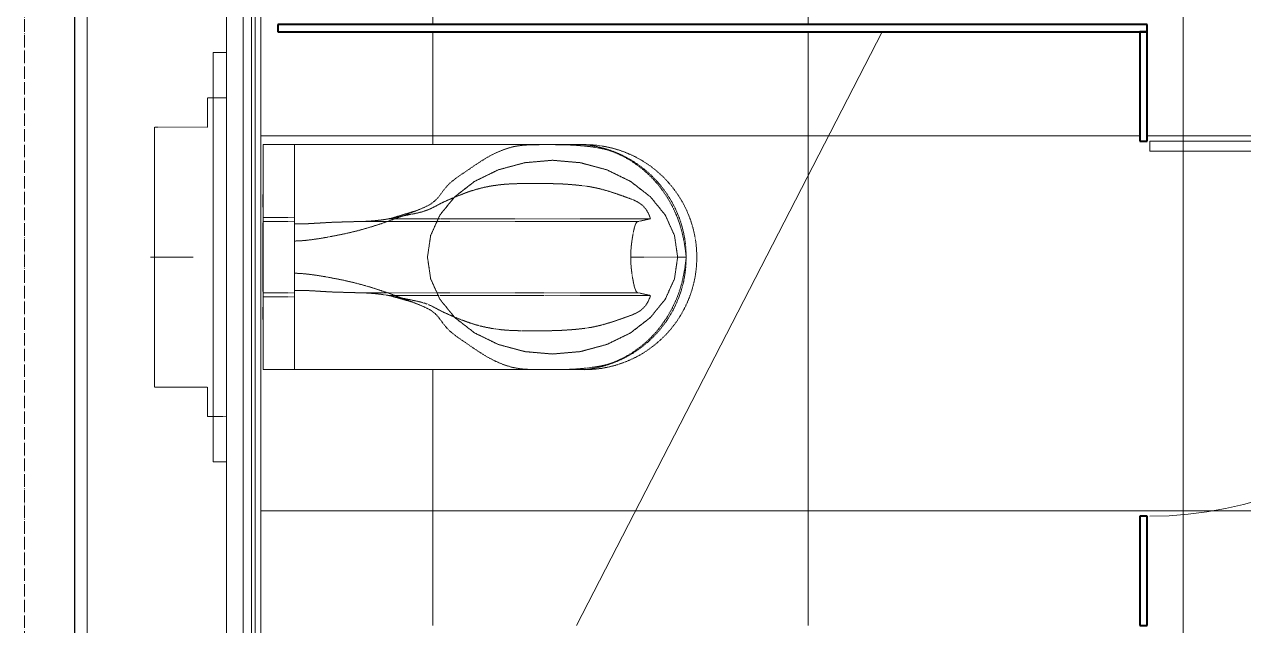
# Model space of a CAD drawing. Header units: millimetres. Extents: x -10915 to 62537, y -37640 to 44223.
# Drawn here: x 7150 to 9099, y 15952 to 16914 of the extents above; entities that cross this region are included whole.
import ezdxf

# ---------------------------------------------------------------- set-up
doc = ezdxf.new("R2010")
doc.units = ezdxf.units.MM
doc.linetypes.add('200_ШТРИХ_ш1п0_6_', pattern=[1.6, 1, -0.6])
doc.linetypes.add('ADSK_Линия сетки', pattern=[25, 20, -2.5, 0, -2.5])
for name, color, linetype, lineweight in [('Двери', 7, 'Continuous', 9), ('Двери открывание', 7, 'Continuous', 9), ('Обобщенные модели', 7, 'Continuous', 18), ('Оси', 7, 'Continuous', 9), ('Перекрытие', 7, 'Continuous', 18), ('Перекрытие штриховка', 7, 'Continuous', 18), ('Сантехника', 7, 'Continuous', 18), ('Стены несущие', 7, 'Continuous', 30), ('Стены отделка', 7, 'Continuous', 30), ('Стены штриховка', 7, 'Continuous', 9)]:
    doc.layers.add(name, color=color, linetype=linetype, lineweight=lineweight)

# ---------------------------------------------------------------- blocks, each defined once
blk = doc.blocks.new('SND_Унитаз_Jika_Olymp_с_инсталяцией - Унитаз_ выпуск прямой_ установка на пол_693х360х360_ PN30_12_ ХВ резьба HP DN15_ К гл_ кон П DN100-V1-План полов 4-го этажа')
at = {"layer": 'Сантехника', "linetype": '200_ШТРИХ_ш1п0_6_'}
for p, q in [((0, -61.7), (0, 6.3)), ((-208, 0), (-208, -85)), ((208, 0), (-208, 0)), ((208, -85), (208, 0)), ((-327.5, -94), (327.5, -94)), ((-327.5, -115), (-327.5, -94)), ((-255, -85), (-255, -115)), ((-208, -85), (-255, -85)), ((255, -85), (208, -85)), ((255, -115), (255, -85)), ((327.5, -94), (327.5, -115)), ((-180, -174), (-180, -687.1)), ((180, -174), (-180, -174)), ((-180, -174), (180, -174)), ((-180, -224), (-180, -174)), ((-100, -173), (-100, -174)), ((-80, -173), (-100, -173)), ((-80, -173), (-100, -173)), ((-80, -174), (-80, -173)), ((-55, -173), (-55, -174)), ((55, -173), (-55, -173)), ((-53.1, -173), (-55, -173)), ((55, -173), (53.1, -173)), ((55, -174), (55, -173)), ((80, -173), (80, -174)), ((100, -173), (80, -173)), ((100, -173), (80, -173)), ((100, -174), (100, -173)), ((180, -687.1), (180, -174)), ((180, -174), (180, -224)), ((180, -224), (-180, -224))]:
    blk.add_line(p, q, dxfattribs=at)
at = {"layer": 'Сантехника', "color": 251, "linetype": '200_ШТРИХ_ш1п0_6_', "true_color": 0x666666}
for p, q in [((327.5, -94), (-327.5, -94)), ((-327.5, -115), (-327.5, -94)), ((327.5, -115), (327.5, -94)), ((53.1, -173), (-53.1, -173)), ((-180, -687.1), (-180, -224)), ((180, -224), (180, -687.1)), ((-61.3, -375.6), (-61.3, -374.1)), ((61.3, -375.6), (61.3, -374.1)), ((-61.3, -455.4), (-61.3, -453.6)), ((-61.3, -622.6), (-61.3, -456.3)), ((-57, -622.3), (-57, -451.7)), ((57, -451.7), (57, -773.7)), ((61.3, -456.3), (61.3, -453.6)), ((61.3, -792.9), (61.3, -457.2)), ((-61.3, -792.9), (-61.3, -622.9)), ((-57, -773.7), (-57, -622.6)), ((0, -836.5), (0, -761.4))]:
    blk.add_line(p, q, dxfattribs=at)
at = {"layer": 'Сантехника', "color": 253, "linetype": '200_ШТРИХ_ш1п0_6_', "true_color": 0xa3a3a3}
for p, q in [((-180, -224), (-180, -174)), ((-180, -174), (180, -174)), ((-100, -174), (-80, -174)), ((-100, -174), (-80, -174)), ((-61.3, -174), (-63.7, -174)), ((-63.7, -174), (-63.7, -224)), ((-57, -174), (-61.3, -174)), ((-53.5, -174), (-57, -174)), ((-57, -174), (-57, -224)), ((-55, -174), (-53.1, -174)), ((-55, -174), (55, -174)), ((53.1, -174), (55, -174)), ((57, -174), (53.5, -174)), ((61.3, -174), (57, -174)), ((57, -174), (57, -224)), ((63.7, -174), (61.3, -174)), ((63.7, -174), (63.7, -224)), ((80, -174), (100, -174)), ((80, -174), (100, -174)), ((180, -174), (180, -224)), ((-63.7, -224), (-61.3, -224)), ((-61.3, -224), (-57, -224)), ((-57, -224), (-53.6, -224)), ((-53.3, -224), (-25.8, -224)), ((25.8, -224), (-25.8, -224)), ((53.3, -224), (25.8, -224)), ((53.6, -224), (57, -224)), ((57, -224), (61.3, -224)), ((61.3, -224), (63.7, -224)), ((57, -330.9), (57, -365.4)), ((-57, -365.4), (-57, -348.1)), ((-57, -451.7), (-57, -366.4)), ((57, -365.6), (57, -451.7)), ((-61.3, -453.6), (-61.3, -375.6)), ((61.3, -453.6), (61.3, -375.6))]:
    blk.add_line(p, q, dxfattribs=at)
at = {"layer": 'Сантехника', "color": 9, "linetype": '200_ШТРИХ_ш1п0_6_', "true_color": 0xc7c7c7}
for p, q in [((-49.4, -174), (-53.5, -174)), ((-53.1, -174), (53.1, -174)), ((-40.3, -174), (-49.4, -174)), ((-28.5, -174), (-40.3, -174)), ((-14.8, -174), (-27.6, -174)), ((14.2, -174), (-14.2, -174)), ((27.6, -174), (14.8, -174)), ((53.5, -174), (28.5, -174)), ((-53.6, -224), (36.3, -224)), ((-48, -224), (-53.3, -224)), ((-37.8, -224), (-46.9, -224)), ((-26.5, -224), (-36.8, -224)), ((0, -224), (-25.8, -224)), ((25.8, -224), (0, -224)), ((36.2, -224), (26.5, -224)), ((37, -224), (49.4, -224)), ((46.9, -224), (37.8, -224)), ((53.3, -224), (48, -224)), ((49.4, -224), (53.6, -224)), ((-57, -348.1), (-57, -330.9))]:
    blk.add_line(p, q, dxfattribs=at)
at = {"layer": 'Сантехника', "color": 254, "linetype": '200_ШТРИХ_ш1п0_6_', "true_color": 0xdddddd}
blk.add_line((0, -850.2), (0, -836.5), dxfattribs=at)
at = {"layer": 'Сантехника', "linetype": '200_ШТРИХ_ш1п0_6_', "flags": 128}
for points in [[(-61.7, -376.2), (-71.7, -411.6), (-75, -420.3)], [(75, -420.3), (62.3, -378.9), (61.7, -376.2)], [(0, -836.5), (-34.5, -831.5), (-67.3, -816.7), (-96.6, -792.9), (-121.2, -761.2), (-139.7, -723.3), (-151.1, -681), (-155, -636.5), (-151.1, -592), (-139.7, -549.7), (-121.2, -511.8), (-96.6, -480.1), (-67.3, -456.3), (-34.5, -441.5), (0, -436.5)], [(0, -436.5), (34.5, -441.5), (67.3, -456.3), (96.6, -480.1), (121.2, -511.8), (139.7, -549.7), (151.1, -592), (155, -636.5), (151.1, -681), (139.7, -723.3), (121.2, -761.2), (96.6, -792.9), (67.3, -816.7), (34.5, -831.5), (0, -836.5)]]:
    blk.add_lwpolyline(points, dxfattribs=at)
at = {"layer": 'Сантехника', "color": 251, "linetype": '200_ШТРИХ_ш1п0_6_', "true_color": 0x666666, "flags": 128}
for points in [[(0, -436.5), (-34.5, -441.5), (-67.3, -456.3), (-96.6, -480.1), (-121.2, -511.8), (-139.7, -549.7), (-151.1, -592), (-155, -636.5), (-151.1, -681), (-139.7, -723.3), (-121.2, -761.2), (-96.6, -792.9), (-67.3, -816.7), (-34.5, -831.5), (0, -836.5)], [(0, -836.5), (-34.5, -831.5), (-67.3, -816.7), (-96.6, -792.9), (-121.2, -761.2), (-139.7, -723.3), (-151.1, -681), (-155, -636.5), (-151.1, -592), (-139.7, -549.7), (-121.2, -511.8), (-96.6, -480.1), (-67.3, -456.3), (-34.5, -441.5), (0, -436.5)], [(0, -836.5), (34.5, -831.5), (67.3, -816.7), (96.6, -792.9), (121.2, -761.2), (139.7, -723.3), (151.1, -681), (155, -636.5), (151.1, -592), (139.7, -549.7), (121.2, -511.8), (96.6, -480.1), (67.3, -456.3), (34.5, -441.5), (0, -436.5)], [(0, -436.5), (34.5, -441.5), (67.3, -456.3), (96.6, -480.1), (121.2, -511.8), (139.7, -549.7), (151.1, -592), (155, -636.5), (151.1, -681), (139.7, -723.3), (121.2, -761.2), (96.6, -792.9), (67.3, -816.7), (34.5, -831.5), (0, -836.5)], [(-61.3, -792.9), (-59.2, -783.4), (-57, -773.7)], [(57, -773.7), (59.2, -783.4), (61.3, -792.9)]]:
    blk.add_lwpolyline(points, dxfattribs=at)
at = {"layer": 'Сантехника', "color": 253, "linetype": '200_ШТРИХ_ш1п0_6_', "true_color": 0xa3a3a3, "flags": 128}
for points in [[(0, -436.5), (-34.5, -441.5), (-67.3, -456.3), (-96.6, -480.1), (-121.2, -511.8), (-139.7, -549.7), (-151.1, -592), (-155, -636.5), (-151.1, -681), (-139.7, -723.3), (-121.2, -761.2), (-96.6, -792.9), (-67.3, -816.7), (-34.5, -831.5), (0, -836.5)], [(0, -836.5), (34.5, -831.5), (67.3, -816.7), (96.6, -792.9), (121.2, -761.2), (139.7, -723.3), (151.1, -681), (155, -636.5), (151.1, -592), (139.7, -549.7), (121.2, -511.8), (96.6, -480.1), (67.3, -456.3), (34.5, -441.5), (0, -436.5)]]:
    blk.add_lwpolyline(points, dxfattribs=at)
at = {"layer": 'Сантехника', "linetype": '200_ШТРИХ_ш1п0_6_'}
blk.add_arc((0, -687.1), 180, 180, 360, dxfattribs=at)
at = {"layer": 'Сантехника', "color": 251, "linetype": '200_ШТРИХ_ш1п0_6_', "true_color": 0x666666}
blk.add_arc((0, -669.3), 180.9, 185.6382, 354.3618, dxfattribs=at)
at = {"layer": 'Сантехника', "color": 253, "linetype": '200_ШТРИХ_ш1п0_6_', "true_color": 0xa3a3a3}
for points, knots in [([(-149.2, -174), (-150.6, -174), (-156.7, -174), (-165.4, -174), (-177, -174), (-180, -174)], [-0.2014722, -0.2014722, -0.2014722, -0.2014722, -0.1789595, -0.0919515, 0, 0, 0, 0]), ([(-100.6, -174), (-105, -174), (-119.7, -174), (-130.3, -174), (-136.3, -174)], [-0.3626499, -0.3626499, -0.3626499, -0.3626499, -0.3327462, -0.2619139, -0.2619139, -0.2619139, -0.2619139]), ([(117.4, -174), (116.1, -174), (108.3, -174), (99, -174), (91.6, -174)], [-0.16117775, -0.16117775, -0.16117775, -0.16117775, -0.15078706, -0.1007361, -0.1007361, -0.1007361, -0.1007361]), ([(180, -174), (177, -174), (165.4, -174), (151.4, -174), (135.4, -174), (117.4, -174)], [-0.4835333, -0.4835333, -0.4835333, -0.4835333, -0.3915817, -0.3045737, -0.1611778, -0.1611778, -0.1611778, -0.1611778]), ([(-171.3, -224), (-169.6, -224), (-162.8, -224), (-157.6, -224), (-152.9, -224), (-152.8, -224)], [0.0610774, 0.0610774, 0.0610774, 0.0610774, 0.0919515, 0.1789595, 0.1802088, 0.1802088, 0.1802088, 0.1802088]), ([(-145.4, -224), (-138, -224), (-115, -224), (-63.7, -224), (-63.7, -224)], [0.2216194, 0.2216194, 0.2216194, 0.2216194, 0.3327462, 0.4835333, 0.4835333, 0.4835333, 0.4835333]), ([(63.7, -224), (63.7, -224), (115, -224), (138, -224), (145.4, -224)], [0, 0, 0, 0, 0.1507871, 0.2619139, 0.2619139, 0.2619139, 0.2619139]), ([(152.8, -224), (152.9, -224), (157.6, -224), (162.8, -224), (169.6, -224), (171.3, -224)], [0.3033245, 0.3033245, 0.3033245, 0.3033245, 0.3045737, 0.3915817, 0.4224559, 0.4224559, 0.4224559, 0.4224559]), ([(-64.4, -389.8), (-64.5, -390.3), (-65.2, -393.7), (-66.4, -400), (-68.6, -411), (-70.7, -421.2), (-73.1, -430.1), (-74.5, -434.3), (-75.2, -436.2)], [0.0325818, 0.0325818, 0.0325818, 0.0325818, 0.0357143, 0.0535714, 0.0714286, 0.1071429, 0.125, 0.1410134, 0.1410134, 0.1410134, 0.1410134]), ([(64.3, -389.1), (64.2, -388.5), (63.7, -386.4), (63.3, -384.3), (63, -382.8)], [0.96470665, 0.96470665, 0.96470665, 0.96470665, 0.96875, 0.97881568, 0.97881568, 0.97881568, 0.97881568]), ([(95.6, -479.3), (93.8, -474.9), (91, -468.2), (86.9, -459.6), (83.8, -453.5), (80.5, -447.5), (77.4, -441.4), (74.7, -435.1), (72.7, -428.8), (71.1, -422.5), (69.6, -415.7), (68.2, -408.7), (66.4, -399.8), (65.1, -393.3), (64.3, -389.2)], [0.7504978, 0.7504978, 0.7504978, 0.7504978, 0.78125, 0.796875, 0.8125, 0.828125, 0.84375, 0.859375, 0.875, 0.890625, 0.90625, 0.921875, 0.9375, 0.9643126, 0.9643126, 0.9643126, 0.9643126]), ([(-75.9, -437.9), (-76.7, -439.7), (-78.5, -443.7), (-81.9, -450.1), (-85.7, -457.2), (-89.3, -464.7), (-92.5, -471.9), (-94.6, -476.7), (-95.5, -479)], [0.145721, 0.145721, 0.145721, 0.145721, 0.1607143, 0.1785714, 0.1964286, 0.2142857, 0.2321429, 0.2490928, 0.2490928, 0.2490928, 0.2490928])]:
    blk.add_open_spline(points, degree=3, knots=knots, dxfattribs=at)
for points in [[(-136.3, -174), (-141.5, -174), (-145.6, -174), (-149.2, -174)], [(-63.7, -174), (-63.7, -174), (-82.7, -174), (-100.6, -174)], [(69.3, -174), (65.8, -174), (63.7, -174), (63.7, -174)], [(91.6, -174), (82.8, -174), (74.5, -174), (69.3, -174)], [(-180, -224), (-179.3, -224), (-178.6, -224), (-177.7, -224)], [(-176.6, -224), (-176, -224), (-175.4, -224), (-174.7, -224)], [(-174.6, -224), (-173.6, -224), (-172.5, -224), (-171.4, -224)], [(-152.6, -224), (-150.5, -224), (-148.3, -224), (-145.7, -224)], [(145.7, -224), (148.3, -224), (150.5, -224), (152.6, -224)], [(171.4, -224), (172.5, -224), (173.6, -224), (174.6, -224)], [(174.7, -224), (175.4, -224), (176, -224), (176.6, -224)], [(177.7, -224), (178.6, -224), (179.3, -224), (180, -224)], [(-63.2, -383.7), (-63.6, -385.6), (-64, -387.6), (-64.4, -389.6)], [(-61.3, -374.1), (-61.9, -376.9), (-62.4, -379.8), (-63, -382.7)], [(62.9, -382.4), (62.4, -379.5), (61.8, -376.7), (61.3, -374.1)]]:
    blk.add_open_spline(points, degree=3, dxfattribs=at)
at = {"layer": 'Сантехника', "color": 251, "linetype": '200_ШТРИХ_ш1п0_6_', "true_color": 0x666666}
for points, knots in [([(-53.3, -224), (-53.2, -227), (-53.2, -231.6), (-53.3, -237.7), (-53.4, -242.2), (-53.6, -246.8), (-53.8, -251.4), (-54.1, -255.9), (-54.3, -259.7), (-54.5, -262.7), (-54.7, -265.7), (-54.9, -269.4), (-55.2, -273.8), (-55.5, -278.3), (-55.7, -282.8), (-55.9, -287.3), (-56, -291.1), (-56.1, -294.1), (-56.2, -296.4), (-56.2, -298.6), (-56.3, -301.6), (-56.4, -305.4), (-56.5, -309.1), (-56.5, -312), (-56.6, -314.2), (-56.7, -316.4), (-56.8, -319.2), (-56.9, -324.1), (-57, -328.2), (-57, -330.9)], [-1, -1, -1, -1, -0.916667, -0.875, -0.833333, -0.791667, -0.75, -0.708333, -0.666667, -0.645833, -0.625, -0.583333, -0.541667, -0.5, -0.458333, -0.416667, -0.375, -0.354167, -0.333333, -0.3125, -0.291667, -0.25, -0.208333, -0.1875, -0.166667, -0.145833, -0.125, -0.083333, 0, 0, 0, 0]), ([(-25.8, -224), (-25.9, -241.7), (-35.3, -298.5), (-43.8, -332.7), (-52.5, -359.1), (-52.7, -359.6)], [0, 0, 0, 0, 0.1396534, 0.3512574, 0.3554649, 0.3554649, 0.3554649, 0.3554649]), ([(52.7, -359.6), (52.5, -359.1), (43.8, -332.7), (35.3, -298.5), (25.9, -241.7), (25.8, -224)], [1.9415219, 1.9415219, 1.9415219, 1.9415219, 1.9457294, 2.1573334, 2.2969868, 2.2969868, 2.2969868, 2.2969868]), ([(57, -330.9), (57, -328.2), (56.9, -324.1), (56.8, -319.2), (56.7, -316.4), (56.6, -314.2), (56.5, -312), (56.5, -309.1), (56.4, -305.4), (56.3, -301.6), (56.2, -298.6), (56.2, -296.4), (56.1, -294.1), (56, -291.1), (55.9, -287.3), (55.7, -282.8), (55.5, -278.3), (55.2, -273.8), (54.9, -269.4), (54.7, -265.7), (54.5, -262.7), (54.4, -260.5), (54.3, -258.2), (54.1, -255.2), (53.8, -251.4), (53.6, -246.8), (53.4, -242.2), (53.3, -237.7), (53.2, -231.6), (53.2, -227), (53.3, -224)], [-1, -1, -1, -1, -0.916667, -0.875, -0.854167, -0.833333, -0.8125, -0.791667, -0.75, -0.708333, -0.6875, -0.666667, -0.645833, -0.625, -0.583333, -0.541667, -0.5, -0.458333, -0.416667, -0.375, -0.354167, -0.333333, -0.3125, -0.291667, -0.25, -0.208333, -0.166667, -0.125, -0.083333, 0, 0, 0, 0]), ([(-57, -330.9), (-57.1, -333.5), (-57.3, -337.1), (-57.5, -341.5), (-57.7, -344.6), (-57.9, -347.4), (-58.1, -349.9), (-58.3, -352.3), (-58.5, -354.1), (-58.6, -355.6), (-58.8, -357), (-59, -358.6), (-59.2, -360.5), (-59.4, -362.2), (-59.7, -364), (-60, -366.1), (-60.5, -369.6), (-61, -372.4), (-61.3, -374.1)], [-1, -1, -1, -1, -0.9, -0.85, -0.8, -0.75, -0.7, -0.65, -0.6, -0.575, -0.55, -0.5, -0.45, -0.4, -0.35, -0.3, -0.2, 0, 0, 0, 0]), ([(61.3, -374.1), (61, -372.4), (60.5, -369.6), (60, -366.1), (59.7, -364), (59.4, -362.2), (59.2, -360.5), (59, -358.6), (58.8, -357), (58.6, -355.6), (58.5, -354.5), (58.4, -353.4), (58.3, -351.9), (58.1, -349.9), (57.9, -347.4), (57.7, -344.6), (57.5, -341.5), (57.3, -337.1), (57.1, -333.5), (57, -330.9)], [-1, -1, -1, -1, -0.8, -0.7, -0.65, -0.6, -0.55, -0.5, -0.45, -0.425, -0.4, -0.375, -0.35, -0.3, -0.25, -0.2, -0.15, -0.1, 0, 0, 0, 0]), ([(-52.9, -360.3), (-59.9, -381.5), (-77.2, -427.9), (-89.3, -451.4), (-117, -467.4), (-138.4, -500.1), (-160.9, -531.7), (-176.2, -566.8), (-180, -593), (-180, -628.9), (-180, -671.5), (-174.6, -716.7), (-166.6, -739.7), (-156.2, -759.4), (-148.3, -770.5), (-146.6, -772.8)], [0.357309, 0.357309, 0.357309, 0.357309, 0.529127, 0.684675, 0.791639, 0.91181, 1.038821, 1.152104, 1.26214, 1.376925, 1.512555, 1.635622, 1.747132, 1.856521, 1.884591, 1.884591, 1.884591, 1.884591]), ([(146.6, -772.8), (148.3, -770.5), (156.2, -759.4), (166.6, -739.7), (174.6, -716.7), (180, -671.5), (180, -628.9), (180, -593), (176.2, -566.8), (160.9, -531.7), (138.4, -500.1), (117, -467.4), (89.3, -451.4), (77.2, -427.9), (59.9, -381.5), (52.9, -360.3)], [0.412396, 0.412396, 0.412396, 0.412396, 0.440465, 0.549855, 0.661365, 0.784431, 0.920061, 1.034847, 1.144883, 1.258166, 1.385176, 1.505348, 1.612311, 1.767859, 1.939678, 1.939678, 1.939678, 1.939678]), ([(-96, -480.2), (-97.9, -484.8), (-100.8, -491.8), (-104.3, -501.6), (-106.8, -509.1), (-109.1, -516.8), (-111.1, -524.7), (-112.8, -532.6), (-114.7, -543), (-116.4, -556.1), (-117.3, -569.9), (-117.6, -580.1), (-117.7, -584.9), (-117.7, -587.2)], [0.2518112, 0.2518112, 0.2518112, 0.2518112, 0.2857143, 0.3035714, 0.3214286, 0.3392857, 0.3571429, 0.375, 0.3928571, 0.4285714, 0.4642857, 0.4821429, 0.4984632, 0.4984632, 0.4984632, 0.4984632]), ([(61.7, -792.9), (64.1, -792.2), (68.8, -790.4), (75, -787.1), (80.3, -783), (84.6, -778.3), (88.2, -772.8), (91.3, -766.6), (93.9, -759.9), (97.2, -750.8), (101.1, -739.7), (105.5, -726.3), (108.7, -714.8), (110.8, -705.9), (112.1, -699.4), (113.2, -693), (114.1, -686.2), (114.9, -679), (115.6, -671.8), (116.2, -664.9), (116.7, -658.4), (117.1, -651.7), (117.4, -644.5), (117.6, -637.2), (117.7, -630), (117.8, -622.9), (117.8, -613.3), (117.8, -603.6), (117.8, -594.4), (117.8, -587.8), (117.6, -581.2), (117.4, -572.1), (116.7, -560.2), (115.5, -548.8), (114, -539.6), (112.8, -532.6), (111.3, -525.6), (109.6, -518.8), (107.7, -512.2), (105.7, -505.6), (103.4, -499.1), (101, -492.6), (98.5, -486.4), (96.8, -482.2), (96, -480.2)], [0.000766, 0.000766, 0.000766, 0.000766, 0.015625, 0.03125, 0.046875, 0.0625, 0.078125, 0.09375, 0.109375, 0.125, 0.15625, 0.1875, 0.21875, 0.234375, 0.25, 0.265625, 0.28125, 0.296875, 0.3125, 0.328125, 0.34375, 0.359375, 0.375, 0.390625, 0.40625, 0.421875, 0.4375, 0.46875, 0.484375, 0.5, 0.515625, 0.53125, 0.5625, 0.59375, 0.609375, 0.625, 0.640625, 0.65625, 0.671875, 0.6875, 0.703125, 0.71875, 0.734375, 0.7483046, 0.7483046, 0.7483046, 0.7483046]), ([(-117.7, -587.8), (-117.8, -590.3), (-117.8, -595.3), (-117.8, -605.7), (-117.8, -619.6), (-117.7, -633.5), (-117.4, -644.5), (-117, -652.7), (-116.5, -660.4), (-116, -667.8), (-115.3, -675.6), (-114.4, -683.5), (-113.4, -691.6), (-112.1, -699.6), (-110.5, -707.3), (-108.6, -714.9), (-106.6, -722.2), (-104.3, -729.7), (-101.8, -737.4), (-99.1, -745.3), (-96.3, -753.4), (-93.4, -761.2), (-90.4, -768.6), (-86.8, -775.2), (-82.4, -780.9), (-76.8, -785.9), (-70, -789.9), (-64.6, -792), (-61.7, -792.9)], [0.5, 0.5, 0.5, 0.5, 0.5178571, 0.5357143, 0.5714286, 0.6071429, 0.625, 0.6428571, 0.6607143, 0.6785714, 0.6964286, 0.7142857, 0.7321429, 0.75, 0.7678571, 0.7857143, 0.8035714, 0.8214286, 0.8392857, 0.8571429, 0.875, 0.8928571, 0.9107143, 0.9285714, 0.9464286, 0.9642857, 0.9821429, 0.9992765, 0.9992765, 0.9992765, 0.9992765]), ([(-145.9, -773.8), (-139.4, -782.4), (-120.9, -803.2), (-96.8, -820.1), (-79.2, -828.9)], [1.8886336, 1.8886336, 1.8886336, 1.8886336, 1.9948194, 2.1438543, 2.1438543, 2.1438543, 2.1438543]), ([(-57, -773.7), (-57, -772.6), (-56.1, -770.8), (-51.9, -768.6), (-45.1, -766.7), (-37.5, -765.2), (-30.6, -764), (-25, -763.2), (-19, -762.5), (-10.8, -761.7), (-4.3, -761.5), (0, -761.4)], [-1, -1, -1, -1, -0.857143, -0.714286, -0.571429, -0.428571, -0.357143, -0.285714, -0.214286, -0.142857, 0, 0, 0, 0]), ([(0, -761.4), (4.3, -761.5), (10.8, -761.7), (19, -762.5), (25, -763.2), (30.6, -764), (37.5, -765.2), (45.1, -766.7), (51.8, -768.6), (54.5, -770), (55.5, -770.7)], [-1, -1, -1, -1, -0.8571429, -0.7857143, -0.7142857, -0.6428571, -0.5714286, -0.4285714, -0.2857143, -0.1501056, -0.1501056, -0.1501056, -0.1501056]), ([(79.2, -828.9), (96.8, -820.1), (120.9, -803.2), (139.4, -782.4), (145.9, -773.8)], [0.1531325, 0.1531325, 0.1531325, 0.1531325, 0.3021674, 0.4083532, 0.4083532, 0.4083532, 0.4083532]), ([(-78.3, -829.4), (-78, -829.5), (-60, -838.4), (-38.3, -846.1), (0, -850.2)], [2.1463883, 2.1463883, 2.1463883, 2.1463883, 2.148663, 2.2969868, 2.2969868, 2.2969868, 2.2969868]), ([(0, -850.2), (38.3, -846.1), (60, -838.4), (78, -829.5), (78.3, -829.4)], [0, 0, 0, 0, 0.1483237, 0.1505985, 0.1505985, 0.1505985, 0.1505985])]:
    blk.add_open_spline(points, degree=3, knots=knots, dxfattribs=at)
blk.add_open_spline([(55.6, -770.9), (56.5, -771.7), (57, -772.6), (57, -773.7)], degree=3, dxfattribs=at)
blk = doc.blocks.new('131_Сантехническая перегородка - СП-3 2-3867708-План полов 4-го этажа')
at = {"layer": 'Обобщенные модели', "lineweight": 40}
for p, q in [((1390, 8), (0, 8)), ((0, 8), (0, -4)), ((1390, -4), (1390, 8)), ((0, -4), (1390, -4))]:
    blk.add_line(p, q, dxfattribs=at)
blk = doc.blocks.new('131_Сантехническая перегородка_Дверь - СД-1-3905258-План полов 4-го этажа')
at = {"layer": 'Двери'}
for p, q in [((759, -8), (775, -8)), ((759, -8), (759, -608)), ((775, -8), (775, -608)), ((759, -608), (775, -608))]:
    blk.add_line(p, q, dxfattribs=at)
at = {"layer": 'Двери открывание'}
blk.add_arc((775, -8), 600, 180, 270, dxfattribs=at)
at = {"layer": 'Обобщенные модели', "lineweight": 40}
for p, q in [((175, 8), (0, 8)), ((0, 8), (0, -4)), ((175, -4), (175, 8)), ((950, 8), (775, 8)), ((775, 8), (775, -4)), ((950, -4), (950, 8)), ((0, -4), (175, -4)), ((775, -4), (950, -4))]:
    blk.add_line(p, q, dxfattribs=at)

msp = doc.modelspace()

# ---------------------------------------------------------------- hatches: boundary and pattern name
at = {"layer": 'Перекрытие штриховка', "lineweight": 9, "true_color": 0x787878}
h = msp.add_hatch(dxfattribs=at)
h.set_pattern_fill('FP_30', color=8, style=0, pattern_type=2)
h.set_pattern_definition([(270, (10202.14, 16135.4), (599.99, 4e-14), []), (0, (10202.14, 16135.4), (0, 600), [])])
h.paths.add_polyline_path([(7527.612, 14970.09), (7718.643, 15341.648), (7531.612, 15341.648), (7531.612, 15701.649), (7903.732, 15701.649), (8026.324, 15940.09), (7553, 15940.09), (7553, 15952.09), (8032.493, 15952.09), (8520.923, 16902.09), (7555, 16902.09), (7555, 16914.09), (8527.093, 16914.09), (8933, 17703.584), (8933, 17864.09), (7555, 17864.09), (7555, 17876.09), (8933, 17876.09), (8933, 18154.791), (7946.067, 19466.406), (7946.067, 19164.534), (7546.067, 19164.534), (7546.067, 19614.534), (7834.607, 19614.534), (7567.492, 19969.525), (7527.612, 19969.525), (7527.612, 15281.08)])
h.paths.add_polyline_path([(7531.612, 16361.648), (7531.612, 16721.649), (8044.688, 16721.649), (8091.276, 16715.515), (8134.688, 16697.533), (8171.968, 16668.928), (8200.573, 16631.649), (8218.952, 16585.222), (8224.688, 16541.648), (8218.555, 16495.061), (8200.573, 16451.648), (8171.968, 16414.369), (8134.688, 16385.764), (8090.482, 16367.677), (8038.616, 16361.648), (7581.612, 16361.648)])
h.paths.add_polyline_path([(7531.612, 17227.525), (7531.612, 17587.525), (8044.688, 17587.525), (8091.276, 17581.392), (8134.688, 17563.41), (8171.968, 17534.804), (8200.573, 17497.525), (8218.952, 17451.099), (8224.688, 17407.525), (8218.555, 17360.937), (8200.573, 17317.525), (8171.968, 17280.246), (8134.688, 17251.64), (8090.482, 17233.554), (8038.616, 17227.525), (7581.612, 17227.525)])
h.paths.add_polyline_path([(8945, 17726.924), (9025, 17882.525), (9025, 18032.525), (8945, 18138.843), (8945, 17864.09)])
h.paths.add_polyline_path([(7529.728, 18287.525), (7529.728, 18647.525), (8042.805, 18647.525), (8089.392, 18641.392), (8132.805, 18623.41), (8170.084, 18594.804), (8198.689, 18557.525), (8217.068, 18511.099), (8222.805, 18467.525), (8216.672, 18420.937), (8198.689, 18377.525), (8170.084, 18340.246), (8132.805, 18311.64), (8088.598, 18293.554), (8036.732, 18287.525), (7579.728, 18287.525)])
h = msp.add_hatch(dxfattribs=at)
h.set_pattern_fill('FP_28', color=8, style=0, pattern_type=2)
h.set_pattern_definition([(270, (9002.2, 16135.4), (600, 4e-14), []), (0, (9002.2, 16135.4), (0, 600), [])])
h.paths.add_polyline_path([(10102, 14970.09), (9175, 17882.525), (9025, 17882.525), (8945, 17726.924), (8945, 17689.09), (8933, 17689.09), (8933, 17703.584), (8527.093, 16914.09), (8933, 16914.09), (8933, 17089.09), (8945, 17089.09), (8945, 16727.09), (8933, 16727.09), (8933, 16902.09), (8520.923, 16902.09), (8032.493, 15952.09), (8933, 15952.09), (8933, 16127.09), (8945, 16127.09), (8945, 15952.09), (8943, 15952.09), (8943, 15940.09), (8945, 15940.09), (8945, 15765.09), (8933, 15765.09), (8933, 15940.09), (8026.324, 15940.09), (7903.732, 15701.649), (8044.688, 15701.649), (8091.276, 15695.515), (8134.688, 15677.533), (8171.968, 15648.928), (8200.573, 15611.649), (8218.952, 15565.222), (8224.688, 15521.648), (8218.555, 15475.061), (8200.573, 15431.648), (8171.968, 15394.369), (8134.688, 15365.764), (8090.482, 15347.677), (8038.616, 15341.648), (7718.643, 15341.648), (7527.612, 14970.09), (8910, 14970.09), (8910, 14990.09), (8925, 14990.09), (8925, 14970.09), (9780.001, 14970.09)])
h.paths.add_polyline_path([(8945, 14990.09), (8933, 14990.09), (8933, 15165.09), (8945, 15165.09)])

# ---------------------------------------------------------------- linework, layer by layer
at = {"layer": 'Оси', "linetype": 'ADSK_Линия сетки'}
msp.add_line((7149.565, -4909.651), (7149.565, 21308.456), dxfattribs=at)
at = {"layer": 'Перекрытие'}
msp.add_line((8520.923, 16902.09), (8032.493, 15952.09), dxfattribs=at)
at = {"layer": 'Стены несущие'}
msp.add_line((7230, 12648.783), (7230, 20022.525), dxfattribs=at)
at = {"layer": 'Стены отделка', "lineweight": 9}
for p, q in [((7250, 14490.081), (7250, 20002.525)), ((7472.612, 20002.525), (7472.612, 14915.09)), ((7512.612, 20002.525), (7512.612, 14955.09)), ((7527.612, 14955.09), (7527.612, 19987.525))]:
    msp.add_line(p, q, dxfattribs=at)
at = {"layer": 'Стены штриховка'}
for p, q in [((7499.612, 14942.09), (7499.612, 20002.525)), ((7518.612, 14955.09), (7518.612, 19987.525))]:
    msp.add_line(p, q, dxfattribs=at)

# ---------------------------------------------------------------- block references
at = {"layer": 'Обобщенные модели'}
msp.add_blockref('131_Сантехническая перегородка - СП-3 2-3867708-План полов 4-го этажа', (7555, 16906.09), dxfattribs=at)
at = {"layer": 'Обобщенные модели', "rotation": 89.99999999997657}
msp.add_blockref('131_Сантехническая перегородка_Дверь - СД-1-3905258-План полов 4-го этажа', (8941, 15952.09), dxfattribs=at)
at = {"layer": 'Сантехника', "linetype": '200_ШТРИХ_ш1п0_6_', "rotation": 90.00000000000037}
msp.add_blockref('SND_Унитаз_Jika_Olymp_с_инсталяцией - Унитаз_ выпуск прямой_ установка на пол_693х360х360_ PN30_12_ ХВ резьба HP DN15_ К гл_ кон П DN100-V1-План полов 4-го этажа', (7357.612, 16541.648), dxfattribs=at)

doc.saveas('drawing.dxf')
